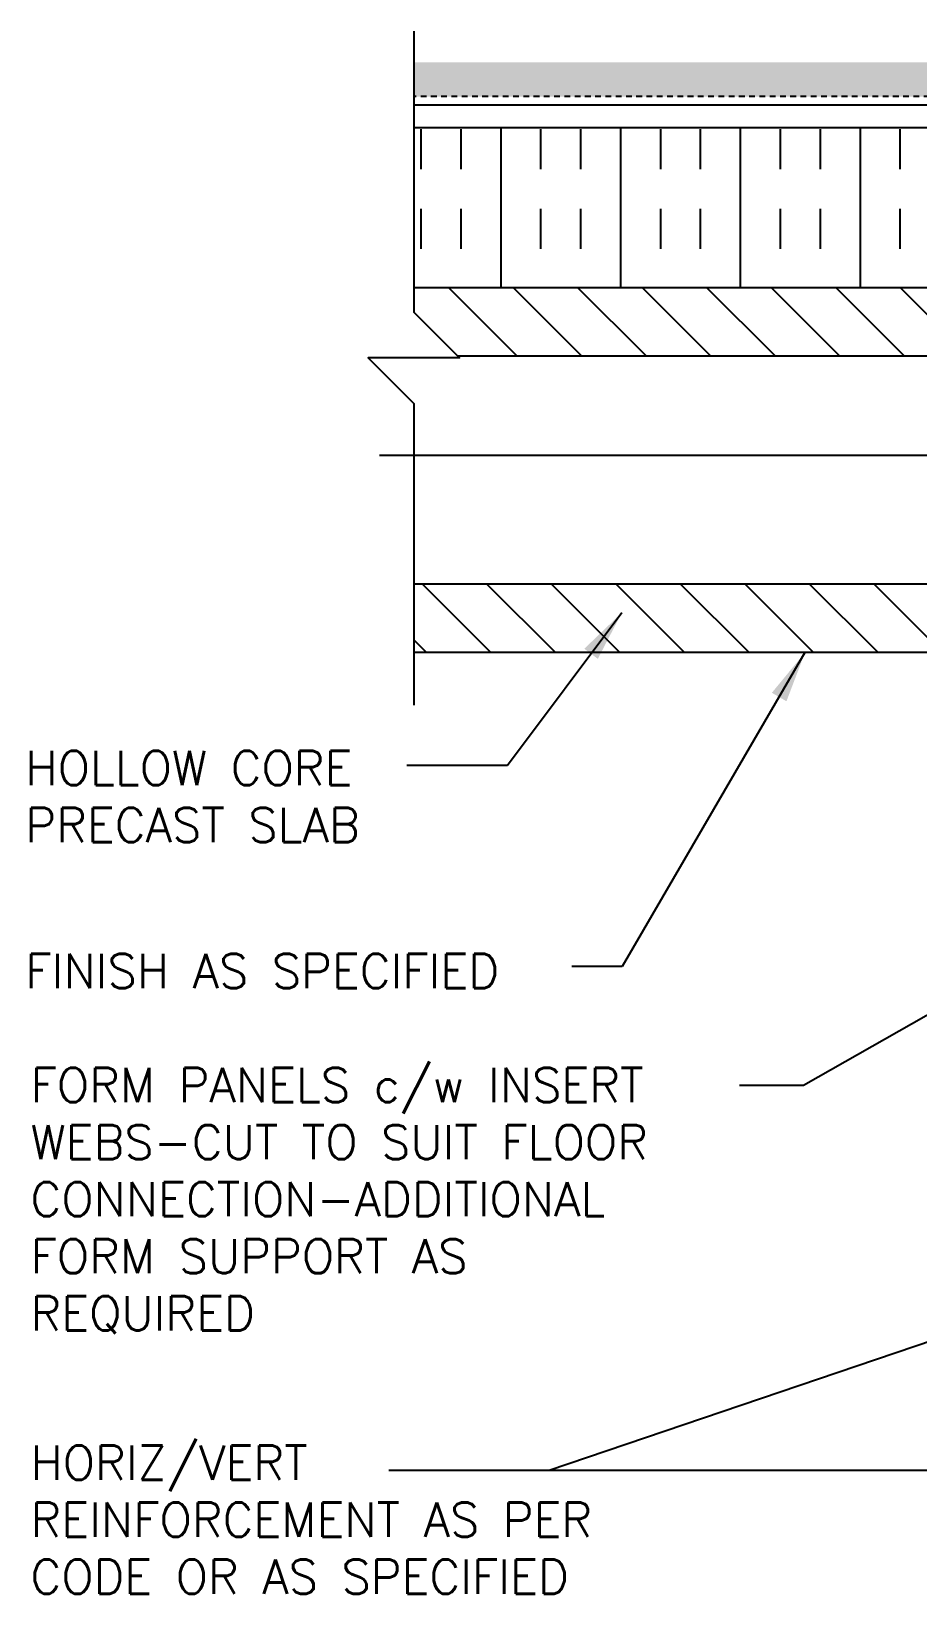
# Model space of a CAD drawing. Header units: inches. Extents: x 75 to 204, y 122 to 189.
# Drawn here: x 149.99 to 169.42, y 148.85 to 183.1 of the extents above; entities that cross this region are included whole.
import ezdxf

# ---------------------------------------------------------------- set-up
doc = ezdxf.new("R2010")
doc.units = ezdxf.units.IN
doc.header["$LTSCALE"] = 0.5
doc.header["$MEASUREMENT"] = 0
doc.linetypes.add('DASHED2', pattern=[0.375, 0.25, -0.125])
for name, color, linetype in [('HATCH', 12, 'Continuous'), ('line25', 2, 'Continuous'), ('LINE3', 3, 'Continuous'), ('LINE50', 5, 'Continuous'), ('LINE9', 9, 'Continuous'), ('TEXT', 4, 'Continuous')]:
    doc.layers.add(name, color=color, linetype=linetype)
doc.styles.add('DIM', font='romans.shx', dxfattribs={"width": 0.7})
doc.styles.add('ROMANS', font='romans.shx', dxfattribs={"height": 0.75})
doc.dimstyles.new('ext_12', dxfattribs={"dimscale": 12, "dimtxt": 0.09375, "dimasz": 0.09375, "dimexe": 0.09375, "dimexo": 0.0625, "dimgap": 0.0625, "dimtad": 1, "dimdec": 1, "dimzin": 3, "dimdsep": 46, "dimlunit": 4, "dimtxsty": 'DIM', "dimcen": 0.09, "dimdle": 0.09375, "dimclrt": 4, "dimadec": 0, "dimazin": 0, "dimtfac": 1, "dimtdec": 1, "dimtmove": 2, "dimatfit": 3, "dimfxl": 1, "dimfrac": 2, "dimtolj": 1, "dimtzin": 0, "dimarcsym": 0})
pattern_1 = [(135, (277.2615804434155, 22.5780111950957), (0.7071067811865475, 0.7071067811865476), [])]

msp = doc.modelspace()

# ---------------------------------------------------------------- hatches: boundary and pattern name
at = {"layer": 'HATCH'}
h = msp.add_hatch(dxfattribs=at)
h.set_pattern_fill('GRAVEL', color=256, style=0)
h.set_pattern_definition([(228.0128, (0.72, 1), (-7.999998232158162, -9.000001341607247), [0.134536, -13.319088]), (184.9697, (0.63, 0.9), (12.00000105151764, 0.9999913070070519), [0.230868, -22.855925]), (132.5104, (0.4, 0.88), (9.999990718346812, -11.0000086738712), [0.162788, -16.116032]), (267.2737, (0.01, 0.63), (0.9999960177271904, 20.00000029497347), [0.210238, -20.813558]), (292.8337, (0, 0.42), (-5.00000990543714, 11.99999641177778), [0.206155, -20.409373]), (357.2737, (0.08, 0.23), (-20.00000029497347, 0.9999960177271915), [0.210238, -20.813558]), (37.6942, (0.29, 0.22), (-13.00000734561798, -9.99999040516053), [0.278029, -27.524849]), (72.2553, (0.51, 0.39), (7.000010762705409, 21.99999623123919), [0.262488, -25.986321]), (121.4296, (0.59, 0.64), (-8.000008234176365, 12.99999503649257), [0.21095, -20.884073]), (175.2364, (0.48, 0.82), (11.00000094631958, -0.9999915326612605), [0.240832, -11.800763]), (222.3974, (0.24, 0.84), (-12.00000735107323, -10.99999208201412), [0.311448, -30.833375]), (138.8141, (1, 0.62), (-7.000002946805715, 5.999997313342756), [0.106301, -10.523844]), (171.4692, (0.92, 0.69), (12.99999828481513, -2.00000791003979), [0.202237, -20.021511]), (225, (0.72, 0.72), (-1.110223024625157e-16, -1.000000309448952), [0.141421, -1.272792]), (203.1986, (0.65, 0.84), (4.999999730667075, 2.000001325264854), [0.076158, -7.539615]), (291.8014, (0.58, 0.81), (-0.9999999105006487, 3.00000027301077), [0.107703, -5.277462]), (30.9638, (0.62, 0.71), (2.999998022287998, 2.000002483540733), [0.174929, -5.656022999999999]), (161.5651, (0.77, 0.8), (2.000000434592962, -0.9999984032227077), [0.126491, -3.035787]), (16.38950000000001, (0, 0.81), (10.00000219841196, 2.99999270981797), [0.1772, -17.542845]), (70.3462, (0.17, 0.86), (-3.999995247371745, -11.00000213560622), [0.148661, -14.717408]), (293.1986, (0.77, 1), (-2.000001325264854, 4.999999730667075), [0.152315, -7.463458]), (343.6105, (0.83, 0.86), (-10.00000219841196, 2.999992709817974), [0.1772, -17.542845]), (339.444, (0, 0.19), (-5.000001844542423, 1.999995996421584), [0.17088, -8.373124]), (294.7751, (0.16, 0.13), (-4.99999218924517, 11.00000342183912), [0.143178, -14.174643]), (66.80140000000002, (0.78, 0), (2.000001325264855, 4.999999730667075), [0.152315, -7.463458]), (17.354, (0.84, 0.14), (-13.00000201909683, -3.999994502259118), [0.167631, -16.59542399999999]), (69.444, (0.29, 0), (-1.999995996421587, -5.000001844542422), [0.08544, -8.458563999999999]), (101.3099, (0.72, 0), (-0.9999976321616053, 4.000000752230952), [0.05099, -5.048029]), (165.9638, (0.71, 0.05), (3.00000054598974, -0.9999980573612457), [0.206155, -3.91695]), (186.009, (0.51, 0.1), (9.99999975090604, 0.9999993174818415), [0.19105, -18.913923]), (303.6901, (0.62, 0.62), (-1.000001334507191, 1.99999955777116), [0.144222, -3.461329]), (353.1572, (0.7, 0.5), (16.99999936547855, -2.000007997924761), [0.251794, -24.927563]), (60.94540000000001, (0.95, 0.47), (-4.000000027199279, -7.000000384569685), [0.102956, -10.192674]), (90, (1, 0.56), (-0.9999999999999999, 1), [0.06, -0.94]), (120.2564, (0.49, 0.13), (3.999994886802693, -7.000002455854734), [0.138924, -13.75352]), (48.01280000000001, (0.42, 0.25), (7.99999823215816, 9.00000134160725), [0.269072, -13.184552]), (0, (0.6, 0.45), (1, 1), [0.26, -0.74]), (325.3048, (0.86, 0.45), (-9.999994258987526, 7.000008609594458), [0.158114, -15.653274]), (254.0546, (0.99, 0.36), (-0.9999998892963811, -4.000000126652151), [0.145602, -7.134508]), (207.646, (0.95, 0.22), (-18.99999580717959, -10.00000771316918), [0.237065, -23.469474]), (175.4261, (0.74, 0.11), (-13.00000055831213, 0.999994801161084), [0.2507989999999999, -24.82907399999999])])
h.paths.add_polyline_path([(197.7974869767078, 182.4163358103051), (158.3693936640509, 182.4163358103051), (158.3693936640509, 181.6663358103051), (197.7974869767078, 181.666335810305)])
h = msp.add_hatch(dxfattribs=at)
h.set_pattern_fill('INSUL', color=256, scale=7, angle=90, style=0)
h.set_pattern_definition([(90, (78.90530019734314, 22.57550161007963), (-2.625, 1.607348923880901e-16), []), (90, (78.03030019734314, 22.57550161007963), (-2.625, 1.607348923880901e-16), [0.875, -0.875]), (90, (77.15530019734314, 22.57550161007963), (-2.625, 1.607348923880901e-16), [0.875, -0.875])])
h.paths.add_polyline_path([(158.3693936640509, 180.9766214795626), (158.3693936640509, 177.4788683465566), (197.7974869767078, 177.4768841975844), (197.7974869767078, 180.9766214795624)])
h = msp.add_hatch(dxfattribs=at)
h.set_pattern_fill('ANSI31', color=256, scale=8, style=0)
h.set_pattern_definition(pattern_1)
h.paths.add_polyline_path([(158.3693936640509, 176.9402856168178), (159.3305482162901, 175.9791310645785), (176.5834403203793, 175.9791310645786), (176.5834403203793, 177.4791310645786), (158.3693936640508, 177.4791310645785)])
h = msp.add_hatch(dxfattribs=at)
h.set_pattern_fill('ANSI31', color=256, scale=8, style=0)
h.set_pattern_definition(pattern_1)
h.paths.add_polyline_path([(158.3693936640509, 170.9791310645786), (158.3693936640509, 169.4791310645786), (176.5834403203793, 169.4791310645786), (176.5834403203793, 170.9791310645786)])

# ---------------------------------------------------------------- linework, layer by layer
at = {"layer": 'line25'}
for p, q in [((176.5834403203793, 170.9791310645786), (158.3693936640509, 170.9791310645786)), ((176.5834403203793, 169.4791310645786), (158.3693936640509, 169.4791310645786))]:
    msp.add_line(p, q, dxfattribs=at)
for points in [[(197.7974869767078, 180.9766214795625), (158.3693936640509, 180.9766214795626)], [(158.3693936640509, 177.4791310645785), (176.5834403203793, 177.4791310645786), (176.5834403203793, 169.4791310645786)], [(159.3305482162902, 175.9791310645785), (176.5834403203793, 175.9791310645786)]]:
    msp.add_lwpolyline(points, dxfattribs=at)
at = {"layer": 'LINE3'}
msp.add_line((157.6193936640509, 173.8076332862701), (176.3334403203793, 173.8076332862701), dxfattribs=at)
at = {"layer": 'LINE50', "color": 9, "linetype": 'DASHED2'}
msp.add_line((197.7974869767078, 181.666335810305), (158.3693936640509, 181.6663358103051), dxfattribs=at)
at = {"layer": 'LINE9'}
for points in [[(158.3693936640509, 183.097164538933), (158.3693936640509, 176.9402856168178), (159.3693936640509, 175.9402856168178), (158.3693936640509, 175.9402856168178), (157.3693936640509, 175.9402856168178), (158.3693936640509, 174.9402856168178), (158.3693936640509, 168.3281990847497)], [(197.7974869767078, 181.4766214795625), (158.3693936640509, 181.4766214795626)]]:
    msp.add_lwpolyline(points, dxfattribs=at)

# ---------------------------------------------------------------- texts
at = {"layer": 'TEXT', "char_height": 0.75, "attachment_point": 4, "style": 'ROMANS'}
for s, insert, width in [('\\A1;HOLLOW CORE PRECAST SLAB', (149.8585399766789, 166.3233699408408), 10.94608122074595), ('\\A1;FINISH AS SPECIFIED', (149.8585399766789, 162.5000719871388), 12.93147802289833), ('FORM PANELS c/w INSERT WEBS-CUT TO SUIT FLOOR CONNECTION-ADDITIONAL\\PFORM SUPPORT AS \\PREQUIRED', (149.9704365250092, 157.4622842682288), 17.83839658487188), ('HORIZ/VERT REINFORCEMENT AS PER CODE OR AS SPECIFIED', (149.9704365250092, 150.474553572472), 15.33693752103557)]:
    msp.add_mtext(s, dxfattribs=dict(at, insert=insert, width=width))

# ---------------------------------------------------------------- leaders
at = {"layer": 'TEXT'}
for points in [[(162.9295496058259, 170.3527251325937), (160.424155796831, 167.0032131980839), (158.2176934221179, 167.0032131980839)], [(166.9437166937857, 169.4766214795656), (162.9383228847908, 162.5943651110623), (161.8350916974343, 162.5943651110623)]]:
    msp.add_leader(points, dimstyle='ext_12', override={"dimgap": 0.0625, "dimtad": 0}, dxfattribs=at)
for points in [[(171.8448765486297, 162.790350712467), (166.9082069952998, 159.9865951475976), (165.5123519009541, 159.9865951475976)], [(177.1499421218633, 156.918153144376), (161.3351619752108, 151.5485903395171), (157.8204525833164, 151.5485903395171)], [(178.0891630405903, 151.5476439893244), (161.3351619752108, 151.5485903395171), (157.8204525833164, 151.5485903395171)]]:
    msp.add_leader(points, dimstyle='ext_12', dxfattribs=at)

doc.saveas('drawing.dxf')
